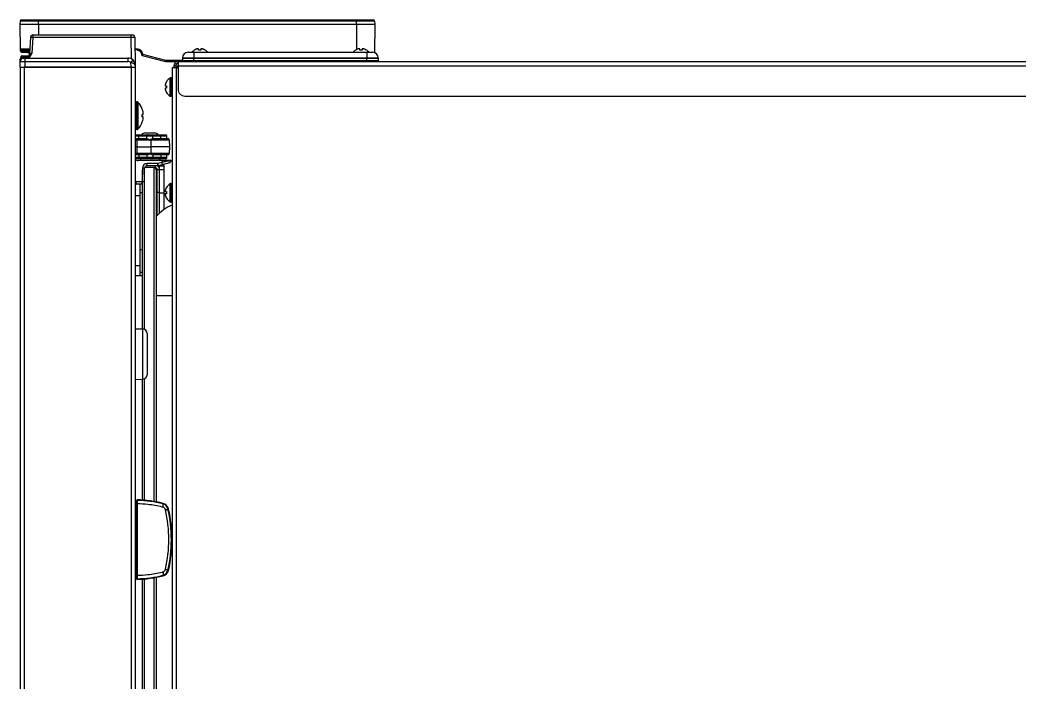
# Model space of a CAD drawing. Header units: millimetres. Extents: x -1686 to 4120, y -1850 to 2563.
# Drawn here: x -1625.3 to -1191.3, y 406.3 to 693.6 of the extents above; entities that cross this region are included whole.
import ezdxf

# ---------------------------------------------------------------- set-up
doc = ezdxf.new("R2010")
doc.units = ezdxf.units.MM
doc.header["$LTSCALE"] = 65.395
doc.layers.get('0').update_dxf_attribs({"linetype": 'CONTINUOUS'})
for name, color, linetype in [('02___PRT_ALL_AXES', 7, 'CONTINUOUS'), ('ASSI', 7, 'CONTINUOUS'), ('GEOM', 7, 'CONTINUOUS')]:
    doc.layers.add(name, color=color, linetype=linetype)

msp = doc.modelspace()

# ---------------------------------------------------------------- linework, layer by layer
at = {"linetype": 'Continuous'}
for p, q in [((-1625.26, 691.63), (-1625.17, 681.13)), ((-1617.26, 691.63), (-1617.26, 687.13)), ((-1479.26, 691.63), (-1479.26, 680.74)), ((-1471.26, 691.63), (-1471.36, 679.44)), ((-1620.66, 686.2), (-1621.17, 678.99)), ((-1625.17, 681.13), (-1621.02, 681.13)), ((-1624.96, 677.34), (-1624.96, 677.63)), ((-1624.96, 677.63), (-1621.87, 677.63)), ((-1624.96, 677.34), (-1622.33, 677.34)), ((-1624.67, 680.63), (-1621.05, 680.63)), ((-1624.46, 678.13), (-1621.46, 678.13)), ((-1572.18, 678.25), (-1562.17, 675.63)), ((-1554.76, 677.13), (-1554.74, 675.88)), ((-1554.76, 677.13), (-1469.76, 677.13)), ((-1549.76, 675.63), (-1549.76, 677.13)), ((-1549.56, 680.58), (-1549.56, 680.61)), ((-1547.76, 680.58), (-1547.76, 681.13)), ((-1546.76, 681.13), (-1546.76, 680.58)), ((-1544.96, 680.61), (-1544.96, 680.58)), ((-1479.56, 680.58), (-1479.56, 680.61)), ((-1477.76, 680.58), (-1477.76, 681.13)), ((-1476.76, 681.13), (-1476.76, 680.58)), ((-1474.96, 680.61), (-1474.96, 680.58)), ((-1474.76, 675.63), (-1474.76, 677.13)), ((-1469.76, 677.13), (-1469.78, 675.88)), ((-1469.76, 677.17), (-1469.76, 677.13)), ((-1625.21, 673.13), (-1625.21, -33.87)), ((-1625.21, 673.13), (-1575.21, 673.13)), ((-1625.16, 675.66), (-1625.15, 676.64)), ((-1623.41, 673.13), (-1623.41, -33.87)), ((-1577.01, 673.13), (-1577.01, -33.87)), ((-1575.21, 673.13), (-1575.21, -33.87)), ((-1562.17, 675.63), (-1562.11, 676.13)), ((-1562.17, 675.63), (-1556.66, 675.63)), ((-1562.11, 676.13), (-1554.74, 676.13)), ((-1559.26, 672.93), (-1559.26, -49.87)), ((-1557.46, 672.93), (-1559.26, 672.93)), ((-1557.46, 672.93), (-1557.46, -126.57)), ((-1557.46, 672.93), (-1556.66, 672.93)), ((-1469.78, 675.88), (-1554.74, 675.88)), ((-1562.25, 665.03), (-1561.7, 665.03)), ((-1561.7, 664.03), (-1562.25, 664.03)), ((-1561.74, 666.83), (-1561.7, 666.83)), ((-1561.7, 662.23), (-1561.74, 662.23)), ((-1574.71, 658.13), (-1574.71, 646.13)), ((-1574.42, 658.13), (-1574.42, 646.13)), ((-1574.06, 657.98), (-1574.06, 646.28)), ((-1572.18, 654.88), (-1572.17, 654.88)), ((-1572.18, 652.63), (-1571.87, 652.63)), ((-1571.87, 651.63), (-1572.18, 651.63)), ((-1572.17, 649.38), (-1572.18, 649.38)), ((-1561.74, 620.93), (-1561.7, 620.93)), ((-1562.25, 619.13), (-1561.7, 619.13)), ((-1561.7, 618.13), (-1562.25, 618.13)), ((-1561.7, 616.33), (-1561.74, 616.33)), ((-1559.26, 573.88), (-1566.16, 573.88))]:
    msp.add_line(p, q, dxfattribs=at)
msp.add_lwpolyline([(-1621.17, 678.99), (-1621.25, 678.57), (-1621.52, 677.99), (-1621.97, 677.53), (-1622.53, 677.23), (-1623.12, 677.14)], dxfattribs=at)
for centre, radius, start, end in [((-1624.67, 681.13), 0.5, 180.5, 270), ((-1624.46, 677.63), 0.5, 90, 180), ((-1624.46, 677.34), 0.5, 180, 212.002), ((-1622.68, 677.63), 2, 41.0727, 90), ((-1547.07, 676.52), 4.75, 118.9687, 121.5341), ((-1547.07, 676.53), 4.75, 118.0074, 118.9684), ((-1547.07, 676.53), 4.75, 116.6813, 118.0074), ((-1547.08, 676.53), 4.74, 115.5402, 116.6812), ((-1547.08, 676.54), 4.74, 114.5722, 115.5402), ((-1547.08, 676.54), 4.73, 113.3175, 114.5722), ((-1547.08, 676.55), 4.73, 112.5474, 113.3174), ((-1547.08, 676.55), 4.72, 111.0025, 112.5476), ((-1547.09, 676.56), 4.72, 110.5181, 111.0023), ((-1547.09, 676.57), 4.7, 108.4656, 110.5187), ((-1547.1, 676.59), 4.68, 107.3773, 108.465), ((-1547.1, 676.6), 4.67, 106.3949, 107.3772), ((-1547.11, 676.63), 4.64, 104.3176, 106.3964), ((-1548, 679.14), 2.01, 95.1401, 97.2744), ((-1548.01, 679.16), 1.98, 94.2856, 95.1372), ((-1548.01, 679.17), 1.97, 93.0233, 94.286), ((-1548.01, 679.18), 1.96, 91.9964, 93.0228), ((-1548.01, 679.19), 1.95, 90.9261, 91.9964), ((-1548.01, 679.19), 1.95, 88.8459, 90.9258), ((-1548.01, 679.19), 1.96, 87.6234, 88.8455), ((-1548.01, 679.18), 1.96, 86.7841, 87.6235), ((-1548.01, 679.17), 1.97, 85.3984, 86.7833), ((-1548.01, 679.16), 1.98, 84.7442, 85.3991), ((-1548.01, 679.14), 2.01, 82.7259, 84.7415), ((-1547.26, 676.82), 3.79, 90.0089, 97.5987), ((-1547.26, 676.82), 3.79, 82.4013, 89.9911), ((-1546.5, 679.14), 2.01, 95.2585, 97.2741), ((-1546.51, 679.16), 1.98, 94.6009, 95.2558), ((-1546.51, 679.17), 1.97, 93.2167, 94.6016), ((-1546.51, 679.18), 1.96, 92.3765, 93.2159), ((-1546.51, 679.19), 1.95, 91.1545, 92.3767), ((-1546.51, 679.19), 1.95, 90.1995, 91.1541), ((-1546.51, 679.19), 1.95, 89.0741, 90.1995), ((-1546.51, 679.19), 1.95, 88.0037, 89.0738), ((-1546.51, 679.18), 1.96, 86.9771, 88.0037), ((-1546.51, 679.17), 1.97, 85.714, 86.9766), ((-1546.51, 679.16), 1.98, 84.8627, 85.7144), ((-1546.51, 679.14), 2.01, 82.7256, 84.8598), ((-1547.4, 676.63), 4.64, 73.6036, 75.6824), ((-1547.41, 676.6), 4.67, 72.6228, 73.6051), ((-1547.42, 676.59), 4.68, 71.535, 72.6227), ((-1547.42, 676.57), 4.7, 69.4813, 71.5344), ((-1547.43, 676.56), 4.72, 68.9977, 69.4819), ((-1547.43, 676.55), 4.72, 67.4524, 68.9975), ((-1547.43, 676.55), 4.73, 66.6826, 67.4526), ((-1547.43, 676.54), 4.73, 65.4278, 66.6825), ((-1547.44, 676.54), 4.74, 64.4598, 65.4278), ((-1547.44, 676.53), 4.74, 63.3188, 64.4598), ((-1547.44, 676.53), 4.75, 61.9926, 63.3187), ((-1547.44, 676.53), 4.75, 61.0316, 61.9926), ((-1547.44, 676.52), 4.75, 58.4659, 61.0313), ((-1477.07, 676.52), 4.75, 118.9687, 121.5341), ((-1477.07, 676.53), 4.75, 118.0074, 118.9684), ((-1477.07, 676.53), 4.75, 116.6813, 118.0074), ((-1477.08, 676.53), 4.74, 115.5402, 116.6812), ((-1477.08, 676.54), 4.74, 114.5722, 115.5402), ((-1477.08, 676.54), 4.73, 113.3175, 114.5722), ((-1477.08, 676.55), 4.73, 112.5474, 113.3174), ((-1477.08, 676.55), 4.72, 111.0025, 112.5476), ((-1477.09, 676.56), 4.72, 110.5181, 111.0023), ((-1477.09, 676.57), 4.7, 108.4656, 110.5187), ((-1477.1, 676.59), 4.68, 107.3773, 108.465), ((-1477.1, 676.6), 4.67, 106.3949, 107.3772), ((-1477.11, 676.63), 4.64, 104.3176, 106.3964), ((-1478, 679.14), 2.01, 95.1401, 97.2744), ((-1478.01, 679.16), 1.98, 94.2856, 95.1372), ((-1478.01, 679.17), 1.97, 93.0233, 94.286), ((-1478.01, 679.18), 1.96, 91.9964, 93.0228), ((-1478.01, 679.19), 1.95, 90.9261, 91.9964), ((-1478.01, 679.19), 1.95, 88.8459, 90.9258), ((-1478.01, 679.19), 1.96, 87.6234, 88.8455), ((-1478.01, 679.18), 1.96, 86.7841, 87.6235), ((-1478.01, 679.17), 1.97, 85.3984, 86.7833), ((-1478.01, 679.16), 1.98, 84.7442, 85.3991), ((-1478.01, 679.14), 2.01, 82.7259, 84.7415), ((-1477.26, 676.82), 3.79, 90.0089, 97.5987), ((-1477.26, 676.82), 3.79, 82.4013, 89.9911), ((-1476.5, 679.14), 2.01, 95.2585, 97.2741), ((-1476.51, 679.16), 1.98, 94.6009, 95.2558), ((-1476.51, 679.17), 1.97, 93.2167, 94.6016), ((-1476.51, 679.18), 1.96, 92.3765, 93.2159), ((-1476.51, 679.19), 1.95, 91.1545, 92.3767), ((-1476.51, 679.19), 1.95, 90.1995, 91.1541), ((-1476.51, 679.19), 1.95, 89.0741, 90.1995), ((-1476.51, 679.19), 1.95, 88.0037, 89.0738), ((-1476.51, 679.18), 1.96, 86.9771, 88.0037), ((-1476.51, 679.17), 1.97, 85.714, 86.9766), ((-1476.51, 679.16), 1.98, 84.8627, 85.7144), ((-1476.51, 679.14), 2.01, 82.7256, 84.8598), ((-1477.4, 676.63), 4.64, 73.6036, 75.6824), ((-1477.41, 676.6), 4.67, 72.6228, 73.6051), ((-1477.42, 676.59), 4.68, 71.535, 72.6227), ((-1477.42, 676.57), 4.7, 69.4813, 71.5344), ((-1477.43, 676.56), 4.72, 68.9977, 69.4819), ((-1477.43, 676.55), 4.72, 67.4524, 68.9975), ((-1477.43, 676.55), 4.73, 66.6826, 67.4526), ((-1477.43, 676.54), 4.73, 65.4278, 66.6825), ((-1477.44, 676.54), 4.74, 64.4598, 65.4278), ((-1477.44, 676.53), 4.74, 63.3188, 64.4598), ((-1477.44, 676.53), 4.75, 61.9926, 63.3187), ((-1477.44, 676.53), 4.75, 61.0316, 61.9926), ((-1477.44, 676.52), 4.75, 58.4659, 61.0313), ((-1554.49, 675.88), 0.25, 181, 270), ((-1470.03, 675.88), 0.25, 270, 359), ((-1560.3, 665.28), 1.97, 175.714, 176.9766), ((-1560.31, 665.28), 1.96, 176.9771, 178.0037), ((-1560.32, 665.28), 1.95, 178.0037, 179.0738), ((-1560.32, 665.28), 1.95, 179.0741, 180.1995), ((-1560.32, 665.28), 1.95, 180.1995, 181.1541), ((-1560.31, 665.28), 1.95, 181.1545, 182.3767), ((-1560.31, 665.28), 1.96, 182.3765, 183.2159), ((-1560.3, 665.28), 1.97, 183.2167, 184.6016), ((-1560.26, 665.28), 2.01, 172.7256, 174.8598), ((-1560.29, 665.28), 1.98, 174.8627, 175.7144), ((-1560.28, 665.28), 1.98, 184.6009, 185.2558), ((-1560.26, 665.28), 2.01, 185.2585, 187.2741), ((-1560.26, 663.78), 2.01, 172.7259, 174.7415), ((-1557.76, 664.38), 4.64, 163.6036, 165.6824), ((-1557.73, 664.38), 4.67, 162.6228, 163.6051), ((-1557.71, 664.37), 4.68, 161.535, 162.6227), ((-1557.7, 664.36), 4.7, 159.4813, 161.5344), ((-1557.69, 664.36), 4.72, 158.9977, 159.4819), ((-1557.68, 664.36), 4.72, 157.4524, 158.9975), ((-1557.67, 664.36), 4.73, 156.6826, 157.4526), ((-1557.67, 664.35), 4.73, 155.4278, 156.6825), ((-1557.66, 664.35), 4.74, 154.4598, 155.4278), ((-1557.66, 664.35), 4.74, 153.3188, 154.4598), ((-1557.66, 664.35), 4.75, 151.9926, 153.3187), ((-1557.65, 664.35), 4.75, 151.0316, 151.9926), ((-1557.65, 664.34), 4.75, 148.4659, 151.0313), ((-1557.95, 664.53), 3.79, 172.4013, 179.9911), ((-1557.95, 664.53), 3.79, 180.0089, 187.5987), ((-1560.3, 663.78), 1.97, 175.3984, 176.7833), ((-1560.31, 663.78), 1.96, 176.7841, 177.6235), ((-1560.31, 663.78), 1.96, 177.6234, 178.8455), ((-1560.32, 663.78), 1.95, 178.8459, 180.9258), ((-1560.32, 663.78), 1.95, 180.9261, 181.9964), ((-1560.31, 663.78), 1.96, 181.9964, 183.0228), ((-1560.3, 663.78), 1.97, 183.0233, 184.286), ((-1560.28, 663.78), 1.98, 174.7442, 175.3991), ((-1560.29, 663.78), 1.98, 184.2856, 185.1372), ((-1560.26, 663.78), 2.01, 185.1401, 187.2744), ((-1557.76, 664.68), 4.64, 194.3176, 196.3964), ((-1557.73, 664.69), 4.67, 196.3949, 197.3772), ((-1557.71, 664.69), 4.68, 197.3773, 198.465), ((-1557.7, 664.7), 4.7, 198.4656, 200.5187), ((-1557.69, 664.7), 4.72, 200.5181, 201.0023), ((-1557.68, 664.7), 4.72, 201.0025, 202.5476), ((-1557.67, 664.71), 4.73, 202.5474, 203.3174), ((-1557.67, 664.71), 4.73, 203.3175, 204.5722), ((-1557.66, 664.71), 4.74, 204.5722, 205.5402), ((-1557.66, 664.71), 4.74, 205.5402, 206.6812), ((-1557.66, 664.71), 4.75, 206.6813, 208.0074), ((-1557.65, 664.72), 4.75, 208.0074, 208.9684), ((-1557.65, 664.72), 4.75, 208.9687, 211.5341), ((-1574.71, 657.63), 0.5, 90, 180), ((-1574.42, 657.63), 0.5, 43.7747, 90), ((-1580.16, 652.13), 8.44, 10.6622, 19.0271), ((-1580.16, 652.13), 7.99, 356.4122, 3.5878), ((-1576.03, 653.16), 4.2, 5.265, 7.2923), ((-1576.03, 653.16), 4.2, 352.7078, 354.482), ((-1576.03, 651.1), 4.2, 5.518, 7.2922), ((-1576.01, 653.16), 4.18, 3.3885, 5.2645), ((-1576.01, 653.16), 4.18, 355.388, 356.2594), ((-1576.02, 653.16), 4.19, 354.4827, 355.3879), ((-1576.02, 651.1), 4.19, 4.6121, 5.5173), ((-1576.01, 651.1), 4.18, 3.7406, 4.612), ((-1576, 653.16), 4.17, 2.8385, 3.3879), ((-1576, 653.16), 4.17, 1.5995, 2.8386), ((-1576, 653.16), 4.16, 0.8211, 1.5994), ((-1576, 653.16), 4.16, 358.0413, 358.8223), ((-1576, 653.16), 4.17, 357.1771, 358.0412), ((-1576.01, 653.16), 4.17, 356.2595, 357.177), ((-1576.01, 651.1), 4.17, 2.823, 3.7405), ((-1576, 651.1), 4.17, 1.9588, 2.8229), ((-1576, 651.1), 4.16, 1.1777, 1.9587), ((-1576, 651.1), 4.16, 358.4006, 359.1789), ((-1576, 651.1), 4.17, 357.1614, 358.4005), ((-1576, 653.16), 4.16, 359.8252, 0.8211), ((-1576, 653.16), 4.16, 358.8223, 359.8252), ((-1576, 651.1), 4.16, 0.1748, 1.1777), ((-1576, 651.1), 4.16, 359.1789, 0.1748), ((-1580.16, 652.13), 8.44, 340.9729, 349.3378), ((-1576.03, 651.1), 4.2, 352.7077, 354.735), ((-1576.01, 651.1), 4.18, 354.7355, 356.6115), ((-1576, 651.1), 4.17, 356.6121, 357.1615), ((-1574.71, 646.63), 0.5, 180, 270), ((-1574.42, 646.63), 0.5, 270, 316.2253), ((-1557.66, 618.45), 4.75, 151.9926, 153.3187), ((-1557.65, 618.45), 4.75, 151.0316, 151.9926), ((-1557.65, 618.44), 4.75, 148.4659, 151.0313), ((-1560.3, 619.38), 1.97, 175.714, 176.9766), ((-1560.31, 619.38), 1.96, 176.9771, 178.0037), ((-1560.32, 619.38), 1.95, 178.0037, 179.0738), ((-1560.32, 619.38), 1.95, 179.0741, 180.1995), ((-1560.32, 619.38), 1.95, 180.1995, 181.1541), ((-1560.31, 619.38), 1.95, 181.1545, 182.3767), ((-1560.31, 619.38), 1.96, 182.3765, 183.2159), ((-1560.3, 619.38), 1.97, 183.2167, 184.6016), ((-1560.3, 617.88), 1.97, 175.3984, 176.7833), ((-1560.31, 617.88), 1.96, 176.7841, 177.6235), ((-1560.31, 617.88), 1.96, 177.6234, 178.8455), ((-1560.32, 617.88), 1.95, 178.8459, 180.9258), ((-1560.32, 617.88), 1.95, 180.9261, 181.9964), ((-1560.31, 617.88), 1.96, 181.9964, 183.0228), ((-1560.3, 617.88), 1.97, 183.0233, 184.286), ((-1560.26, 619.38), 2.01, 172.7256, 174.8598), ((-1560.29, 619.38), 1.98, 174.8627, 175.7144), ((-1560.28, 619.38), 1.98, 184.6009, 185.2558), ((-1560.26, 619.38), 2.01, 185.2585, 187.2741), ((-1560.26, 617.88), 2.01, 172.7259, 174.7415), ((-1560.28, 617.88), 1.98, 174.7442, 175.3991), ((-1560.29, 617.88), 1.98, 184.2856, 185.1372), ((-1560.26, 617.88), 2.01, 185.1401, 187.2744), ((-1557.76, 618.48), 4.64, 163.6036, 165.6824), ((-1557.76, 618.78), 4.64, 194.3176, 196.3964), ((-1557.73, 618.48), 4.67, 162.6228, 163.6051), ((-1557.73, 618.79), 4.67, 196.3949, 197.3772), ((-1557.71, 618.47), 4.68, 161.535, 162.6227), ((-1557.71, 618.79), 4.68, 197.3773, 198.465), ((-1557.7, 618.46), 4.7, 159.4813, 161.5344), ((-1557.7, 618.8), 4.7, 198.4656, 200.5187), ((-1557.69, 618.46), 4.72, 158.9977, 159.4819), ((-1557.69, 618.8), 4.72, 200.5181, 201.0023), ((-1557.68, 618.46), 4.72, 157.4524, 158.9975), ((-1557.68, 618.8), 4.72, 201.0025, 202.5476), ((-1557.67, 618.46), 4.73, 156.6826, 157.4526), ((-1557.67, 618.81), 4.73, 202.5474, 203.3174), ((-1557.67, 618.45), 4.73, 155.4278, 156.6825), ((-1557.67, 618.81), 4.73, 203.3175, 204.5722), ((-1557.66, 618.45), 4.74, 154.4598, 155.4278), ((-1557.66, 618.81), 4.74, 204.5722, 205.5402), ((-1557.66, 618.45), 4.74, 153.3188, 154.4598), ((-1557.66, 618.81), 4.74, 205.5402, 206.6812), ((-1557.66, 618.81), 4.75, 206.6813, 208.0074), ((-1557.65, 618.82), 4.75, 208.0074, 208.9684), ((-1557.65, 618.82), 4.75, 208.9687, 211.5341), ((-1557.95, 618.63), 3.79, 172.4013, 179.9911), ((-1557.95, 618.63), 3.79, 180.0089, 187.5987), ((-1551.53, 595.28), 19.6, 113.208, 138.2727)]:
    msp.add_arc(centre, radius, start, end, dxfattribs=at)
msp.add_open_spline([(-1556.66, 673.99), (-1556.8, 673.83), (-1557.07, 673.48), (-1557.33, 673.12), (-1557.46, 672.93)], degree=3, knots=[0, 0, 0, 0, 0.483641, 1, 1, 1, 1], dxfattribs=at)
at = {"layer": '02___PRT_ALL_AXES', "linetype": 'Continuous'}
for p, q in [((-1625.01, 680.13), (-1625.01, 680.59)), ((-1624.96, 677.63), (-1624.96, 677.34))]:
    msp.add_line(p, q, dxfattribs=at)
at = {"layer": 'ASSI', "linetype": 'Continuous'}
for p, q in [((-1560.06, 660.59), (-1560.06, 668.48)), ((-1559.86, 660.53), (-1559.86, 668.53)), ((-1559.86, 668.53), (-1559.66, 668.53)), ((-1559.66, 660.53), (-1559.66, 668.53)), ((-1559.86, 660.53), (-1559.66, 660.53)), ((-1574.42, 658.13), (-1574.71, 658.13)), ((-1574.42, 646.13), (-1574.71, 646.13)), ((-1572.91, 633.41), (-1572.91, 632.63)), ((-1564.91, 633.41), (-1564.91, 632.63)), ((-1560.06, 614.69), (-1560.06, 622.58)), ((-1559.86, 614.63), (-1559.86, 622.63)), ((-1559.86, 622.63), (-1559.66, 622.63)), ((-1559.66, 614.63), (-1559.66, 622.63)), ((-1575.16, 620.13), (-1575.18, 620.13)), ((-1575.16, 615.63), (-1575.18, 615.63)), ((-1559.86, 614.63), (-1559.66, 614.63)), ((-1575.16, 594.63), (-1575.18, 594.63))]:
    msp.add_line(p, q, dxfattribs=at)
for centre, radius, start, end in [((-1547.06, 676.51), 4.8, 121.4579, 139.3993), ((-1547.46, 676.51), 4.8, 40.6007, 58.5421), ((-1477.06, 676.51), 4.8, 121.4579, 139.3993), ((-1477.46, 676.51), 4.8, 40.6007, 58.5421), ((-1557.64, 664.33), 4.8, 120.3012, 148.5421), ((-1559.86, 668.13), 0.4, 90, 120.3012), ((-1559.66, 668.13), 0.4, 0, 90), ((-1557.64, 664.73), 4.8, 211.4579, 239.6988), ((-1559.86, 660.93), 0.4, 239.6988, 270), ((-1559.66, 660.93), 0.4, 270, 360), ((-1580.16, 652.13), 8.45, 19.0287, 43.7747), ((-1580.16, 652.13), 8.45, 316.2253, 340.9713), ((-1557.64, 618.43), 4.8, 120.3012, 148.5421), ((-1559.86, 622.23), 0.4, 90, 120.3012), ((-1559.66, 622.23), 0.4, 0, 90), ((-1557.64, 618.83), 4.8, 211.4579, 239.6988), ((-1559.86, 615.03), 0.4, 239.6988, 270), ((-1559.66, 615.03), 0.4, 270, 360)]:
    msp.add_arc(centre, radius, start, end, dxfattribs=at)
at = {"layer": 'GEOM', "linetype": 'Continuous'}
for p, q in [((-1625.18, 693.16), (-1625.26, 691.63)), ((-1471.26, 691.63), (-1625.26, 691.63)), ((-1471.34, 693.16), (-1625.18, 693.16)), ((-1471.84, 693.63), (-1624.68, 693.63)), ((-1617.26, 691.63), (-1617.26, 693.63)), ((-1479.26, 691.63), (-1479.26, 693.63)), ((-1471.34, 693.16), (-1471.26, 691.63)), ((-1619.66, 686.15), (-1620.16, 679.1)), ((-1619.66, 687.13), (-1619.66, 686.15)), ((-1619.66, 687.13), (-1576.43, 687.13)), ((-1619.66, 686.15), (-1577.18, 686.15)), ((-1577.18, 687.13), (-1577.18, 686.15)), ((-1577.18, 686.15), (-1577.02, 676.77)), ((-1575.43, 686.15), (-1575.21, 673.13)), ((-1624.99, 680.56), (-1625.01, 680.59)), ((-1621.09, 680.13), (-1625.01, 680.13)), ((-1624.65, 677.13), (-1578.47, 677.13)), ((-1624.51, 679.63), (-1621.13, 679.63)), ((-1623.16, 677.13), (-1623.16, 675.66)), ((-1578.47, 677.13), (-1578.47, 675.66)), ((-1575.35, 681.13), (-1574.44, 681.13)), ((-1574.44, 680.63), (-1575.34, 680.63)), ((-1574.44, 681.13), (-1574.44, 680.63)), ((-1574.07, 680.6), (-1573.48, 680.39)), ((-1573.31, 680.26), (-1573.03, 680.04)), ((-1572.69, 679.38), (-1572.54, 678.64)), ((-1572.67, 679.24), (-1572.58, 678.8)), ((-1572.58, 678.8), (-1572.54, 678.64)), ((-1572.2, 679.47), (-1572.05, 678.73)), ((-1572.18, 678.25), (-1562.17, 675.63)), ((-1572.05, 678.73), (-1562.11, 676.13)), ((-1554.76, 677.17), (-1554.76, 677.13)), ((-1554.76, 677.17), (-1469.76, 677.17)), ((-1552.26, 679.63), (-1472.26, 679.63)), ((-1549.76, 679.63), (-1549.76, 677.13)), ((-1474.76, 679.63), (-1474.76, 677.13)), ((-1469.76, 677.17), (-1469.76, 677.13)), ((-1625.21, 673.13), (-1625.15, 676.64)), ((-1577.01, 673.13), (-1623.41, 673.13)), ((-1623.16, 675.66), (-1623.21, 673.13)), ((-1623.16, 675.66), (-1578.47, 675.66)), ((-1577.24, 675.15), (-1577.21, 673.13)), ((-1558.46, 673.83), (-1558.46, 672.93)), ((-1558.46, 673.83), (-1557.66, 673.83)), ((-1557.66, 673.83), (-1557.66, 672.93)), ((-1556.66, 675.63), (-1556.66, 663.63)), ((-1556.66, 675.63), (-795.46, 675.63)), ((-1556.66, 673.74), (-795.46, 673.74)), ((-1553.66, 660.63), (-798.46, 660.63)), ((-1575.21, 643.86), (-1562.06, 643.86)), ((-1575.21, 643.36), (-1561.56, 643.36)), ((-1573.71, 642.13), (-1573.69, 643.36)), ((-1570.91, 644.63), (-1566.91, 644.63)), ((-1570.17, 642.13), (-1570.16, 643.36)), ((-1567.64, 642.13), (-1567.66, 643.36)), ((-1564.11, 642.13), (-1564.12, 643.36)), ((-1561.54, 642.13), (-1561.56, 643.36)), ((-1575.21, 642.13), (-1570.2, 642.13)), ((-1575.21, 641.64), (-1574.46, 641.64)), ((-1574.41, 638.63), (-1575.21, 638.63)), ((-1574.46, 642.13), (-1574.46, 641.64)), ((-1574.41, 638.63), (-1574.46, 641.64)), ((-1574.46, 641.64), (-1568.46, 641.64)), ((-1574.46, 635.62), (-1574.41, 638.63)), ((-1574.41, 638.63), (-1568.41, 638.63)), ((-1568.46, 641.64), (-1568.46, 641.86)), ((-1568.46, 641.64), (-1568.41, 638.63)), ((-1568.46, 641.64), (-1560.46, 641.64)), ((-1568.41, 638.63), (-1568.46, 635.62)), ((-1560.41, 638.63), (-1568.41, 638.63)), ((-1567.55, 642.13), (-1560.96, 642.13)), ((-1560.46, 641.64), (-1560.41, 638.63)), ((-1560.41, 638.63), (-1560.46, 635.62)), ((-1574.46, 635.62), (-1575.21, 635.62)), ((-1570.2, 635.13), (-1575.21, 635.13)), ((-1561.56, 633.9), (-1575.21, 633.9)), ((-1574.46, 635.13), (-1574.46, 635.62)), ((-1568.46, 635.62), (-1574.46, 635.62)), ((-1573.71, 635.13), (-1573.69, 633.9)), ((-1570.17, 635.13), (-1570.16, 633.9)), ((-1568.46, 635.4), (-1568.46, 635.62)), ((-1560.46, 635.62), (-1568.46, 635.62)), ((-1567.64, 635.14), (-1567.66, 633.9)), ((-1560.96, 635.13), (-1567.55, 635.13)), ((-1564.11, 635.13), (-1564.12, 633.9)), ((-1561.56, 633.9), (-1561.54, 635.13)), ((-1562.06, 633.41), (-1575.21, 633.41)), ((-1559.66, 632.63), (-1573.99, 632.63)), ((-1572.12, 629.36), (-1572.23, 623.33)), ((-1571.16, 559.33), (-1571.16, 629.4)), ((-1566.66, 629.63), (-1571.09, 629.63)), ((-1570.12, 630.38), (-1570.12, 631.33)), ((-1565.44, 631.33), (-1570.12, 631.33)), ((-1565.44, 630.38), (-1570.12, 630.38)), ((-1567.16, 629.63), (-1567.16, 484.68)), ((-1566.66, 630.38), (-1566.66, 629.63)), ((-1563.66, 631.8), (-1565.44, 631.33)), ((-1565.44, 630.38), (-1565.44, 631.33)), ((-1560.4, 631.68), (-1565.18, 630.41)), ((-1565.03, 630.41), (-1562.76, 630.41)), ((-1564.66, 629.63), (-1564.93, 629.63)), ((-1564.66, 609.83), (-1564.66, 629.63)), ((-1563.66, 632.63), (-1563.66, 631.8)), ((-1562.66, 611.41), (-1562.66, 629.63)), ((-1572.16, 559.58), (-1572.16, 628.63)), ((-1566.16, 628.63), (-1566.16, 484.49)), ((-1564.66, 628.63), (-1566.16, 628.63)), ((-1565.66, 608.86), (-1565.66, 628.63)), ((-1564.66, 628.74), (-1562.66, 628.74)), ((-1575.16, 582.63), (-1575.16, 622.41)), ((-1573.16, 622.32), (-1575.16, 622.32)), ((-1574.78, 622.38), (-1574.78, 623.33)), ((-1572.23, 623.33), (-1574.78, 623.33)), ((-1572.23, 622.38), (-1574.78, 622.38)), ((-1573.16, 582.63), (-1573.16, 622.38)), ((-1572.23, 622.38), (-1572.23, 623.33)), ((-1573.16, 617.36), (-1575.16, 617.36)), ((-1573.16, 618.75), (-1572.16, 618.75)), ((-1564.66, 618.75), (-1565.66, 618.75)), ((-1562.66, 618.48), (-1564.66, 618.48)), ((-1575.16, 599.83), (-1575.21, 599.91)), ((-1573.16, 594.01), (-1572.16, 594.01)), ((-1573.16, 587.01), (-1575.16, 587.01)), ((-1572.16, 582.63), (-1575.16, 582.63)), ((-1573.16, 584.13), (-1572.16, 584.13)), ((-1575.21, 559.63), (-1572.07, 559.58)), ((-1572.07, 559.58), (-1572.07, 537.69)), ((-1570.11, 557.58), (-1570.11, 539.69)), ((-1575.21, 537.63), (-1572.07, 537.69)), ((-1572.16, 485.24), (-1572.16, 537.68)), ((-1571.16, 485.19), (-1571.16, 537.94)), ((-1574.55, 485.38), (-1574.56, 485.13)), ((-1574.56, 451.13), (-1574.56, 485.13)), ((-1574.56, 483.63), (-1574.24, 483.63)), ((-1574.24, 452.63), (-1574.24, 483.63)), ((-1563.22, 483.61), (-1563.23, 483.61)), ((-1575.16, 476.58), (-1575.21, 476.63)), ((-1575.16, 475.63), (-1575.16, 476.58)), ((-1575.16, 476.58), (-1574.91, 476.58)), ((-1575.16, 475.63), (-1574.91, 475.63)), ((-1575.13, 475.01), (-1575.15, 475.13)), ((-1575.13, 475.01), (-1575.13, 461.25)), ((-1574.56, 475.01), (-1575.13, 475.01)), ((-1574.91, 476.83), (-1574.96, 476.88)), ((-1574.96, 476.88), (-1574.56, 476.88)), ((-1574.91, 475.63), (-1574.91, 476.83)), ((-1574.91, 476.83), (-1574.56, 476.83)), ((-1574.91, 476.58), (-1574.56, 476.58)), ((-1574.56, 475.63), (-1574.91, 475.63)), ((-1574.88, 475.26), (-1574.9, 475.38)), ((-1574.56, 475.38), (-1574.9, 475.38)), ((-1574.88, 461), (-1574.88, 475.26)), ((-1574.56, 475.26), (-1574.88, 475.26)), ((-1575.16, 460.64), (-1575.16, 459.68)), ((-1574.91, 460.64), (-1575.16, 460.64)), ((-1575.13, 461.25), (-1575.15, 461.14)), ((-1574.56, 461.25), (-1575.13, 461.25)), ((-1574.91, 460.64), (-1574.91, 459.43)), ((-1574.91, 460.64), (-1574.56, 460.64)), ((-1574.88, 461), (-1574.9, 460.89)), ((-1574.9, 460.89), (-1574.56, 460.89)), ((-1574.88, 461), (-1574.56, 461)), ((-1575.16, 459.68), (-1575.21, 459.63)), ((-1574.91, 459.68), (-1575.16, 459.68)), ((-1574.91, 459.43), (-1574.96, 459.38)), ((-1574.96, 459.38), (-1574.56, 459.38)), ((-1574.56, 459.68), (-1574.91, 459.68)), ((-1574.56, 459.43), (-1574.91, 459.43)), ((-1574.56, 452.63), (-1574.24, 452.63)), ((-1567.16, 451.57), (-1567.16, 332.32)), ((-1566.16, 451.77), (-1566.16, 332.37)), ((-1563.22, 452.65), (-1563.23, 452.65)), ((-1574.55, 450.88), (-1574.56, 451.13)), ((-1572.16, 339.17), (-1572.16, 451.01)), ((-1571.16, 335.03), (-1571.16, 451.07))]:
    msp.add_line(p, q, dxfattribs=at)
msp.add_lwpolyline([(-1574.44, 680.63), (-1574.07, 680.6), (-1573.49, 680.4), (-1573.04, 680.05), (-1572.76, 679.6), (-1572.69, 679.38)], dxfattribs=at)
for centre, radius, start, end in [((-1624.68, 693.13), 0.5, 90, 177), ((-1471.84, 693.13), 0.5, 3, 90), ((-1619.66, 686.13), 1, 90, 175.9198), ((-1576.43, 686.13), 1, 1, 89.9976), ((-1623.66, 675.63), 1.5, 90, 179), ((-1624.65, 676.63), 0.5, 90.0075, 179), ((-1625.51, 680.59), 0.5, 0.0145, 32.6976), ((-1624.51, 680.13), 0.5, 180, 270), ((-1578.47, 673.88), 3.25, 1, 90), ((-1552.26, 677.13), 2.5, 90, 179), ((-1472.26, 677.13), 2.5, 1, 90), ((-1578.47, 673.91), 1.75, 45.4018, 90.0096), ((-1556.66, 673.83), 1.8, 90, 180), ((-1556.66, 673.83), 1, 90, 180), ((-1570.91, 642.63), 2, 90, 142.1212), ((-1566.91, 642.63), 2, 37.8788, 90), ((-1562.06, 643.36), 0.5, 1, 90), ((-1567.55, 641.23), 0.898, 89.9645, 95.7309), ((-1560.96, 641.63), 0.5, 1, 89.9995), ((-1567.55, 636.03), 0.898, 264.2691, 270.0356), ((-1562.06, 633.91), 0.5, 270, 359), ((-1560.96, 635.63), 0.5, 270.0001, 359), ((-1573.99, 634.13), 1.5, 215.0594, 270), ((-1570.12, 629.33), 2, 90.0001, 178.9999), ((-1571.8, 647.65), 18.29, 268.9928, 269.8864), ((-1570.12, 629.38), 1, 89.9985, 179.0022), ((-1567.16, 628.63), 1, 0, 90), ((-1566.66, 628.63), 1, 0, 90), ((-1566.66, 628.63), 2, 3.1697, 61.336), ((-1565.44, 631.38), 1, 270, 284.8683), ((-1565.66, 629.63), 1, 0, 54.4595), ((-1565.66, 629.63), 3, 0, 27.1133), ((-1560.66, 632.65), 1, 284.8683, 358.9024), ((-1574.78, 625.34), 2.01, 257.6551, 269.9792), ((-1574.78, 625.38), 3, 261.7969, 270), ((-1572.11, 557.58), 2, 0, 89), ((-1572.11, 539.69), 2, 271, 360), ((-1574.31, 484.88), 0.25, 88.6348, 180.0003), ((-1575.49, 435.14), 50.25, 75.7975, 88.9283), ((-1575.49, 435.14), 50, 75.7977, 88.6349), ((-1575.11, 435.11), 48.53, 83.739, 88.9806), ((-1575.1, 435.14), 48.5, 76.2454, 83.7373), ((-1575.1, 435.15), 48.49, 75.7975, 76.2454), ((-1563.96, 480.7), 3, 12.7421, 75.8002), ((-1563.57, 480.7), 1.5, 12.7422, 75.7975), ((-1563.96, 480.7), 3.25, 12.7422, 75.7975), ((-1619.17, 468.13), 58.5, 347.2578, 12.7422), ((-1619.56, 468.13), 60, 347.2578, 12.7422), ((-1619.56, 468.13), 60.25, 347.2578, 12.7422), ((-1574.91, 476.58), 0.25, 90.0013, 179.9987), ((-1574.9, 475.13), 0.25, 90.0012, 179.9906), ((-1574.88, 475.01), 0.25, 90.0013, 179.9905), ((-1574.9, 461.14), 0.25, 180.0094, 269.9988), ((-1574.88, 461.25), 0.25, 180.0095, 269.9987), ((-1574.91, 459.68), 0.25, 180.0013, 269.9987), ((-1574.31, 451.39), 0.25, 180.0029, 271.3652), ((-1575.49, 501.12), 50.25, 271.0717, 284.2025), ((-1575.49, 501.12), 50, 271.3651, 284.2023), ((-1575.11, 501.15), 48.53, 271.0194, 276.261), ((-1575.1, 501.12), 48.5, 276.2627, 283.7546), ((-1575.1, 501.11), 48.49, 283.7546, 284.2025), ((-1563.96, 455.56), 3, 284.2001, 347.2579), ((-1563.57, 455.56), 1.5, 284.2025, 347.2578), ((-1563.96, 455.56), 3.25, 284.2025, 347.2578)]:
    msp.add_arc(centre, radius, start, end, dxfattribs=at)
for centre, major_axis, ratio, start_param, end_param in [((-1570.21, 641.63), (0.581, 0.044), 0.857955, 1.437838, 1.483306), ((-1570.21, 635.63), (0.581, -0.044), 0.857955, -1.483306, -1.437838), ((-1574.21, 477.89), (0.07, 1.01), 0.992509, -4.6409, -3.428804), ((-1574.96, 476.63), (0.177, -0.177), 0.999981, 2.356204, 3.926981), ((-1574.96, 459.63), (0.177, 0.177), 0.999981, 2.356204, 3.926981), ((-1574.21, 458.37), (-0.07, 1.01), 0.992509, 0.287211, 1.499307)]:
    msp.add_ellipse(centre, major_axis=major_axis, ratio=ratio, start_param=start_param, end_param=end_param, dxfattribs=at)
for points, knots in [([(-1620.66, 686.2), (-1620.66, 686.2), (-1620.65, 686.2), (-1620.64, 686.2), (-1620.61, 686.2), (-1620.56, 686.2), (-1620.48, 686.2), (-1620.36, 686.19), (-1620.21, 686.18), (-1619.97, 686.17), (-1619.79, 686.16), (-1619.66, 686.15)], [0, 0, 0, 0, 0.005092, 0.019608, 0.043487, 0.076527, 0.168971, 0.293211, 0.444584, 0.617423, 1, 1, 1, 1]), ([(-1577.18, 686.15), (-1577.07, 686.15), (-1576.85, 686.15), (-1576.52, 686.15), (-1576.22, 686.16), (-1575.96, 686.16), (-1575.77, 686.16), (-1575.65, 686.15), (-1575.57, 686.15), (-1575.52, 686.15), (-1575.47, 686.15), (-1575.45, 686.15), (-1575.43, 686.15), (-1575.43, 686.15)], [0, 0, 0, 0, 0.19499, 0.382633, 0.555444, 0.706965, 0.831305, 0.881755, 0.923706, 0.956785, 0.980638, 0.995065, 1, 1, 1, 1]), ([(-1624.94, 680.49), (-1624.94, 680.5), (-1624.96, 680.52), (-1624.98, 680.54), (-1624.99, 680.56)], [0, 0, 0, 0, 0.295653, 1, 1, 1, 1]), ([(-1624.66, 680.26), (-1624.69, 680.28), (-1624.79, 680.34), (-1624.88, 680.42), (-1624.94, 680.49)], [0, 0, 0, 0, 0.288556, 1, 1, 1, 1]), ([(-1624.67, 680.63), (-1624.54, 680.63), (-1624.29, 680.52), (-1624.19, 680.26), (-1624.19, 680.13)], [0, 0, 0, 0, 0.489968, 1, 1, 1, 1]), ([(-1624.19, 680.13), (-1624.24, 680.13), (-1624.4, 680.14), (-1624.56, 680.2), (-1624.66, 680.26)], [0, 0, 0, 0, 0.278774, 1, 1, 1, 1]), ([(-1623.12, 677.13), (-1622.81, 677.13), (-1622.2, 677.27), (-1621.44, 677.81), (-1620.94, 678.37), (-1620.56, 678.74), (-1620.34, 678.94), (-1620.22, 679.04), (-1620.16, 679.1)], [0, 0, 0, 0, 0.25101, 0.501188, 0.749139, 0.873783, 0.936762, 1, 1, 1, 1]), ([(-1621.59, 677.13), (-1621.42, 677.24), (-1621.1, 677.51), (-1620.72, 678), (-1620.47, 678.45), (-1620.29, 678.82), (-1620.2, 679), (-1620.16, 679.1)], [0, 0, 0, 0, 0.249853, 0.499776, 0.749824, 0.87491, 1, 1, 1, 1]), ([(-1620.16, 679.1), (-1620.29, 679.08), (-1620.48, 679.05), (-1620.71, 679.02), (-1620.86, 679.01), (-1620.99, 678.99), (-1621.08, 678.99), (-1621.14, 678.98), (-1621.16, 678.98), (-1621.17, 678.99), (-1621.17, 678.99)], [0, 0, 0, 0, 0.380185, 0.552838, 0.704885, 0.830075, 0.923164, 0.980271, 0.994636, 1, 1, 1, 1]), ([(-1574.44, 681.13), (-1573.94, 681.13), (-1573.17, 680.9), (-1572.46, 680.19), (-1572.25, 679.72), (-1572.2, 679.47)], [0, 0, 0, 0, 0.497515, 0.748884, 1, 1, 1, 1]), ([(-1572.2, 679.47), (-1572.27, 679.46), (-1572.36, 679.44), (-1572.47, 679.42), (-1572.55, 679.41), (-1572.6, 679.4), (-1572.65, 679.38), (-1572.67, 679.39), (-1572.69, 679.38), (-1572.69, 679.38)], [0, 0, 0, 0, 0.382366, 0.555751, 0.707206, 0.831491, 0.923733, 0.980722, 1, 1, 1, 1]), ([(-1572.05, 678.73), (-1572.11, 678.71), (-1572.21, 678.7), (-1572.32, 678.68), (-1572.4, 678.67), (-1572.45, 678.65), (-1572.5, 678.64), (-1572.52, 678.64), (-1572.54, 678.63), (-1572.54, 678.64)], [0, 0, 0, 0, 0.381793, 0.555392, 0.70674, 0.830861, 0.923052, 0.980087, 1, 1, 1, 1]), ([(-1572.05, 678.73), (-1572.07, 678.67), (-1572.09, 678.58), (-1572.12, 678.47), (-1572.14, 678.4), (-1572.16, 678.34), (-1572.17, 678.29), (-1572.18, 678.27), (-1572.18, 678.25), (-1572.18, 678.25)], [0, 0, 0, 0, 0.382818, 0.555622, 0.707083, 0.831412, 0.923828, 0.980734, 1, 1, 1, 1]), ([(-1625.16, 675.66), (-1625.16, 675.66), (-1625.14, 675.66), (-1625.12, 675.66), (-1625.07, 675.66), (-1625.01, 675.67), (-1624.92, 675.67), (-1624.78, 675.67), (-1624.56, 675.67), (-1624.26, 675.67), (-1623.92, 675.67), (-1623.55, 675.66), (-1623.29, 675.66), (-1623.16, 675.66)], [0, 0, 0, 0, 0.004997, 0.019447, 0.043313, 0.076395, 0.118346, 0.168793, 0.293121, 0.444623, 0.617412, 0.805033, 1, 1, 1, 1]), ([(-1625.15, 676.64), (-1625.15, 676.64), (-1625.13, 676.64), (-1625.12, 676.64), (-1625.09, 676.64), (-1625.05, 676.64), (-1624.99, 676.64), (-1624.9, 676.64), (-1624.82, 676.64), (-1624.77, 676.64)], [0, 0, 0, 0, 0.016334, 0.064686, 0.144807, 0.25637, 0.398666, 0.570722, 1, 1, 1, 1]), ([(-1577.24, 675.15), (-1577.17, 675.22), (-1577.04, 675.36), (-1576.85, 675.55), (-1576.67, 675.73), (-1576.51, 675.89), (-1576.4, 676), (-1576.32, 676.07), (-1576.28, 676.12), (-1576.24, 676.15), (-1576.21, 676.18), (-1576.2, 676.18), (-1576.19, 676.2), (-1576.19, 676.2)], [0, 0, 0, 0, 0.195293, 0.383509, 0.556412, 0.707662, 0.831664, 0.882018, 0.9239, 0.956839, 0.980602, 0.995023, 1, 1, 1, 1]), ([(-1575.22, 673.94), (-1575.23, 674.24), (-1575.64, 674.57), (-1576.11, 674.79), (-1576.59, 674.98), (-1576.98, 675.09), (-1577.24, 675.15)], [0, 0, 0, 0, 0.370686, 0.509121, 0.663057, 1, 1, 1, 1]), ([(-1556.66, 663.63), (-1556.66, 663.24), (-1556.5, 662.45), (-1555.83, 661.45), (-1554.84, 660.79), (-1554.05, 660.63), (-1553.66, 660.63)], [0, 0, 0, 0, 0.249842, 0.499776, 0.749842, 1, 1, 1, 1]), ([(-1573.37, 643.86), (-1573.41, 643.86), (-1573.5, 643.82), (-1573.61, 643.71), (-1573.68, 643.55), (-1573.69, 643.43), (-1573.69, 643.36)], [0, 0, 0, 0, 0.20048, 0.432674, 0.703766, 1, 1, 1, 1]), ([(-1569.83, 643.86), (-1569.87, 643.86), (-1569.97, 643.82), (-1570.07, 643.71), (-1570.14, 643.55), (-1570.16, 643.43), (-1570.16, 643.36)], [0, 0, 0, 0, 0.20048, 0.432674, 0.703766, 1, 1, 1, 1]), ([(-1567.98, 643.86), (-1567.94, 643.86), (-1567.85, 643.82), (-1567.74, 643.71), (-1567.67, 643.55), (-1567.66, 643.43), (-1567.66, 643.36)], [0, 0, 0, 0, 0.20048, 0.432674, 0.703766, 1, 1, 1, 1]), ([(-1564.45, 643.86), (-1564.4, 643.86), (-1564.31, 643.82), (-1564.21, 643.71), (-1564.14, 643.55), (-1564.12, 643.43), (-1564.12, 643.36)], [0, 0, 0, 0, 0.20048, 0.432674, 0.703766, 1, 1, 1, 1]), ([(-1570.17, 642.13), (-1570.07, 642.13), (-1569.86, 642.08), (-1569.55, 641.95), (-1569.23, 641.8), (-1569.02, 641.69), (-1568.91, 641.64)], [0, 0, 0, 0, 0.220959, 0.468245, 0.730681, 1, 1, 1, 1]), ([(-1568.91, 641.64), (-1568.87, 641.66), (-1568.72, 641.73), (-1568.57, 641.81), (-1568.46, 641.86)], [0, 0, 0, 0, 0.25188, 1, 1, 1, 1]), ([(-1568.46, 641.86), (-1568.32, 641.93), (-1568.06, 642.03), (-1567.78, 642.11), (-1567.64, 642.13)], [0, 0, 0, 0, 0.530692, 1, 1, 1, 1]), ([(-1573.37, 633.41), (-1573.41, 633.41), (-1573.5, 633.44), (-1573.61, 633.55), (-1573.68, 633.71), (-1573.69, 633.83), (-1573.69, 633.9)], [0, 0, 0, 0, 0.20048, 0.432674, 0.703766, 1, 1, 1, 1]), ([(-1570.17, 635.13), (-1570.07, 635.14), (-1569.86, 635.19), (-1569.55, 635.31), (-1569.23, 635.46), (-1569.02, 635.57), (-1568.91, 635.62)], [0, 0, 0, 0, 0.221022, 0.468296, 0.730698, 1, 1, 1, 1]), ([(-1569.83, 633.41), (-1569.87, 633.41), (-1569.97, 633.44), (-1570.07, 633.55), (-1570.14, 633.71), (-1570.16, 633.83), (-1570.16, 633.9)], [0, 0, 0, 0, 0.20048, 0.432674, 0.703766, 1, 1, 1, 1]), ([(-1568.91, 635.62), (-1568.87, 635.6), (-1568.72, 635.53), (-1568.57, 635.45), (-1568.46, 635.4)], [0, 0, 0, 0, 0.251873, 1, 1, 1, 1]), ([(-1568.46, 635.4), (-1568.32, 635.34), (-1568.06, 635.23), (-1567.78, 635.15), (-1567.64, 635.14)], [0, 0, 0, 0, 0.530692, 1, 1, 1, 1]), ([(-1567.98, 633.41), (-1567.94, 633.41), (-1567.85, 633.44), (-1567.74, 633.55), (-1567.67, 633.71), (-1567.66, 633.83), (-1567.66, 633.9)], [0, 0, 0, 0, 0.20048, 0.432674, 0.703766, 1, 1, 1, 1]), ([(-1564.45, 633.41), (-1564.4, 633.41), (-1564.31, 633.44), (-1564.21, 633.55), (-1564.14, 633.71), (-1564.12, 633.83), (-1564.12, 633.9)], [0, 0, 0, 0, 0.20048, 0.432674, 0.703766, 1, 1, 1, 1]), ([(-1571.12, 629.4), (-1571.12, 629.39), (-1571.15, 629.39), (-1571.18, 629.38), (-1571.25, 629.38), (-1571.33, 629.37), (-1571.43, 629.37), (-1571.61, 629.36), (-1571.74, 629.36), (-1571.84, 629.36)], [0, 0, 0, 0, 0.021272, 0.075368, 0.162774, 0.281444, 0.428577, 0.600298, 1, 1, 1, 1]), ([(-1565.18, 630.41), (-1565.18, 630.41), (-1565.18, 630.42), (-1565.19, 630.43), (-1565.2, 630.46), (-1565.21, 630.48), (-1565.22, 630.52), (-1565.24, 630.59), (-1565.26, 630.69), (-1565.3, 630.82), (-1565.34, 630.98), (-1565.39, 631.15), (-1565.42, 631.27), (-1565.44, 631.33)], [0, 0, 0, 0, 0.004944, 0.019206, 0.042768, 0.075446, 0.11692, 0.166845, 0.290143, 0.440922, 0.61369, 0.802402, 1, 1, 1, 1]), ([(-1559.71, 632.63), (-1559.77, 632.61), (-1559.93, 632.58), (-1560.22, 632.51), (-1560.62, 632.42), (-1561.32, 632.28), (-1562.34, 632.06), (-1563.2, 631.89), (-1563.66, 631.8)], [0, 0, 0, 0, 0.045208, 0.120187, 0.222385, 0.348337, 0.654334, 1, 1, 1, 1]), ([(-1563.4, 630.89), (-1563.4, 630.89), (-1563.4, 630.9), (-1563.41, 630.91), (-1563.42, 630.93), (-1563.42, 630.96), (-1563.44, 631), (-1563.45, 631.06), (-1563.48, 631.16), (-1563.52, 631.3), (-1563.56, 631.45), (-1563.61, 631.62), (-1563.64, 631.74), (-1563.66, 631.8)], [0, 0, 0, 0, 0.004951, 0.019221, 0.042768, 0.075444, 0.116934, 0.166843, 0.290174, 0.440898, 0.613673, 0.8025, 1, 1, 1, 1]), ([(-1571.23, 623.36), (-1571.23, 623.36), (-1571.24, 623.36), (-1571.25, 623.35), (-1571.28, 623.35), (-1571.33, 623.34), (-1571.41, 623.34), (-1571.53, 623.33), (-1571.68, 623.33), (-1571.85, 623.33), (-1572.04, 623.33), (-1572.16, 623.33), (-1572.23, 623.33)], [0, 0, 0, 0, 0.007003, 0.022191, 0.046422, 0.079673, 0.172045, 0.296033, 0.446972, 0.619048, 0.805867, 1, 1, 1, 1]), ([(-1575.16, 620.17), (-1575.16, 620.18), (-1575.17, 620.22), (-1575.19, 620.32), (-1575.2, 620.4), (-1575.21, 620.46)], [0, 0, 0, 0, 0.161633, 0.382734, 1, 1, 1, 1]), ([(-1575.21, 620.17), (-1575.21, 620.17), (-1575.2, 620.16), (-1575.2, 620.15), (-1575.2, 620.14)], [0, 0, 0, 0, 0.291762, 1, 1, 1, 1]), ([(-1575.2, 620.14), (-1575.2, 620.14), (-1575.19, 620.14), (-1575.19, 620.13), (-1575.18, 620.13)], [0, 0, 0, 0, 0.336336, 1, 1, 1, 1]), ([(-1575.16, 615.67), (-1575.16, 615.68), (-1575.17, 615.72), (-1575.19, 615.82), (-1575.2, 615.9), (-1575.21, 615.96)], [0, 0, 0, 0, 0.161633, 0.382734, 1, 1, 1, 1]), ([(-1575.21, 615.67), (-1575.21, 615.67), (-1575.2, 615.66), (-1575.2, 615.65), (-1575.2, 615.64)], [0, 0, 0, 0, 0.291762, 1, 1, 1, 1]), ([(-1575.2, 615.64), (-1575.2, 615.64), (-1575.19, 615.64), (-1575.19, 615.63), (-1575.18, 615.63)], [0, 0, 0, 0, 0.336336, 1, 1, 1, 1]), ([(-1575.16, 594.67), (-1575.16, 594.68), (-1575.17, 594.72), (-1575.19, 594.82), (-1575.2, 594.9), (-1575.21, 594.96)], [0, 0, 0, 0, 0.161633, 0.382734, 1, 1, 1, 1]), ([(-1575.21, 594.67), (-1575.21, 594.67), (-1575.2, 594.66), (-1575.2, 594.65), (-1575.2, 594.64)], [0, 0, 0, 0, 0.291762, 1, 1, 1, 1]), ([(-1575.2, 594.64), (-1575.2, 594.64), (-1575.19, 594.64), (-1575.19, 594.63), (-1575.18, 594.63)], [0, 0, 0, 0, 0.336336, 1, 1, 1, 1]), ([(-1574.24, 483.63), (-1574.24, 483.73), (-1574.24, 483.92), (-1574.25, 484.2), (-1574.25, 484.46), (-1574.26, 484.68), (-1574.26, 484.84), (-1574.27, 484.95), (-1574.28, 485.01), (-1574.28, 485.06), (-1574.29, 485.09), (-1574.29, 485.11), (-1574.3, 485.13), (-1574.3, 485.13)], [0, 0, 0, 0, 0.196685, 0.385319, 0.558354, 0.709102, 0.832048, 0.881726, 0.922991, 0.955523, 0.979128, 0.993748, 1, 1, 1, 1]), ([(-1563.2, 482.16), (-1563.16, 482.33), (-1563.11, 482.59), (-1563.08, 482.93), (-1563.07, 483.14), (-1563.08, 483.32), (-1563.11, 483.48), (-1563.17, 483.6), (-1563.22, 483.61)], [0, 0, 0, 0, 0.362036, 0.524989, 0.668897, 0.789562, 0.884365, 1, 1, 1, 1]), ([(-1562.11, 481.03), (-1562.03, 481.05), (-1561.89, 481.09), (-1561.68, 481.14), (-1561.5, 481.19), (-1561.34, 481.24), (-1561.21, 481.28), (-1561.12, 481.31), (-1561.06, 481.34), (-1561.04, 481.35), (-1561.03, 481.36), (-1561.03, 481.36)], [0, 0, 0, 0, 0.205649, 0.396884, 0.568364, 0.71564, 0.834756, 0.922642, 0.977305, 0.992163, 1, 1, 1, 1]), ([(-1575.15, 475.13), (-1575.15, 475.13), (-1575.15, 475.14), (-1575.16, 475.17), (-1575.15, 475.22), (-1575.16, 475.31), (-1575.16, 475.45), (-1575.16, 475.56), (-1575.16, 475.63)], [0, 0, 0, 0, 0.022199, 0.081112, 0.174544, 0.299036, 0.62126, 1, 1, 1, 1]), ([(-1574.9, 475.38), (-1574.9, 475.38), (-1574.9, 475.39), (-1574.91, 475.4), (-1574.9, 475.42), (-1574.91, 475.47), (-1574.91, 475.54), (-1574.91, 475.59), (-1574.91, 475.63)], [0, 0, 0, 0, 0.022245, 0.081168, 0.174607, 0.299097, 0.621292, 1, 1, 1, 1]), ([(-1575.15, 461.14), (-1575.15, 461.13), (-1575.15, 461.12), (-1575.16, 461.09), (-1575.15, 461.04), (-1575.16, 460.95), (-1575.16, 460.82), (-1575.16, 460.7), (-1575.16, 460.64)], [0, 0, 0, 0, 0.022202, 0.081104, 0.174537, 0.299031, 0.621261, 1, 1, 1, 1]), ([(-1574.9, 460.89), (-1574.9, 460.88), (-1574.9, 460.88), (-1574.91, 460.86), (-1574.9, 460.84), (-1574.91, 460.79), (-1574.91, 460.73), (-1574.91, 460.67), (-1574.91, 460.64)], [0, 0, 0, 0, 0.022236, 0.081142, 0.174578, 0.29907, 0.621275, 1, 1, 1, 1]), ([(-1574.3, 451.14), (-1574.3, 451.14), (-1574.29, 451.15), (-1574.29, 451.17), (-1574.28, 451.2), (-1574.28, 451.25), (-1574.27, 451.31), (-1574.26, 451.42), (-1574.26, 451.58), (-1574.25, 451.8), (-1574.25, 452.06), (-1574.24, 452.34), (-1574.24, 452.53), (-1574.24, 452.63)], [0, 0, 0, 0, 0.006252, 0.020872, 0.044477, 0.077009, 0.118274, 0.167952, 0.290898, 0.441646, 0.614681, 0.803315, 1, 1, 1, 1]), ([(-1563.2, 454.1), (-1563.16, 453.93), (-1563.11, 453.67), (-1563.08, 453.33), (-1563.07, 453.12), (-1563.08, 452.94), (-1563.11, 452.78), (-1563.17, 452.66), (-1563.22, 452.65)], [0, 0, 0, 0, 0.362036, 0.52499, 0.668898, 0.789562, 0.884365, 1, 1, 1, 1]), ([(-1562.11, 455.23), (-1562.03, 455.21), (-1561.89, 455.17), (-1561.68, 455.12), (-1561.5, 455.07), (-1561.34, 455.02), (-1561.21, 454.98), (-1561.12, 454.95), (-1561.06, 454.92), (-1561.04, 454.91), (-1561.03, 454.9), (-1561.03, 454.9)], [0, 0, 0, 0, 0.205649, 0.396883, 0.568363, 0.715639, 0.834755, 0.922642, 0.977305, 0.992163, 1, 1, 1, 1])]:
    msp.add_open_spline(points, degree=3, knots=knots, dxfattribs=at)
for points in [[(-1572.54, 678.64), (-1572.53, 678.56), (-1572.49, 678.48), (-1572.43, 678.41)], [(-1572.43, 678.41), (-1572.37, 678.34), (-1572.28, 678.28), (-1572.18, 678.25)]]:
    msp.add_open_spline(points, degree=3, dxfattribs=at)

doc.saveas('drawing.dxf')
